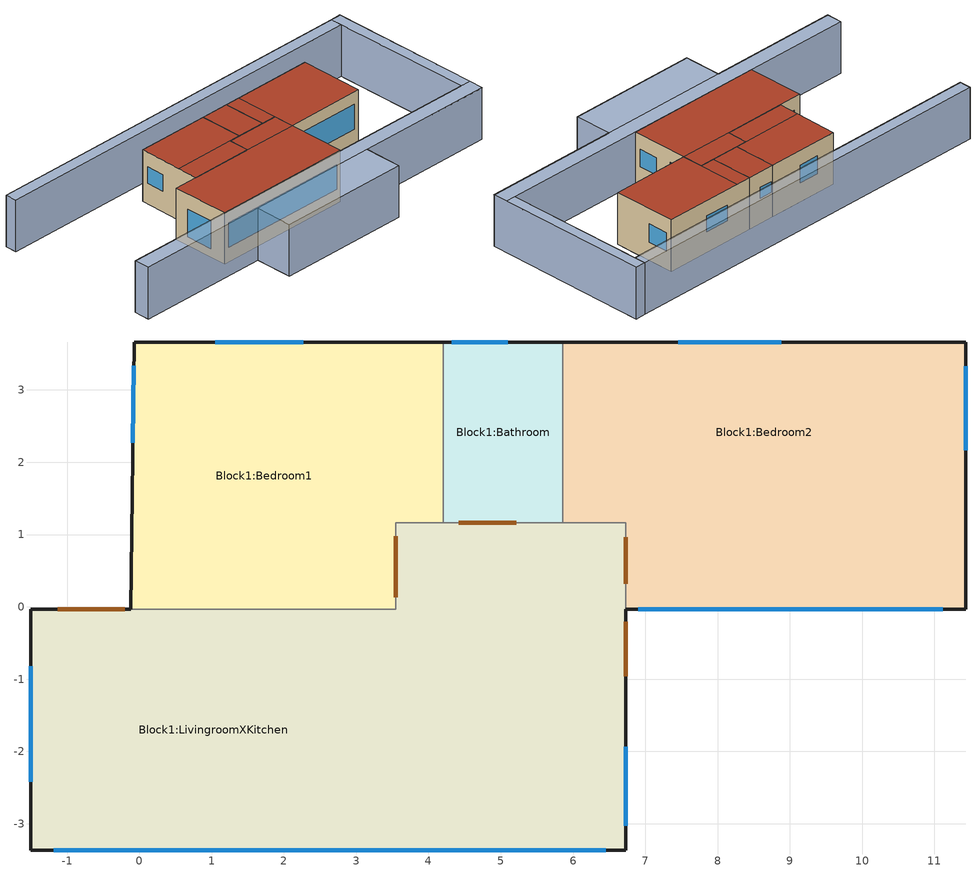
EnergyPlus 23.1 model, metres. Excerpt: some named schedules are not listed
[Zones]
Block1:Bedroom1
 floor ground (Suelo sobre terreno del proyecto): 4.21,1.16 3.55,1.16 3.55,3.66 4.21,3.66 z0; 3.55,-0.04 -0.12,-0.04 -0.07,3.66 3.55,3.66 z0
 wall outside (Muro del proyecto): 4.21,3.66 -0.07,3.66 -0.12,-0.04 z0:3
 wall to Block1:Bathroom (Muro semi-expuesto del proyecto): 4.21,1.16 4.21,3.66 z0:3
 wall to Block1:LivingroomXKitchen (Particion del proyecto): -0.12,-0.04 3.55,-0.04 3.55,1.16 4.21,1.16 z0:3
 window (Acristalamiento exterior del proyecto - 1001): 2.27,3.66 1.05,3.66 z1.11:2.14; -0.07,3.34 -0.09,2.27 z1.19:2.15
 door inside (IRTSurface): 3.55,0.13 3.55,0.98 z0:2.38
 roof outside (Cubierta plana del proyecto): -0.12,-0.04 3.55,-0.04 3.55,1.16 -0.1,1.16 z3; -0.1,1.16 4.21,1.16 4.21,3.66 -0.07,3.66 z3
Block1:Bathroom
 floor ground (Suelo sobre terreno del proyecto): 5.86,1.16 4.21,1.16 4.21,3.66 5.86,3.66 z0
 wall outside (Muro del proyecto): 5.86,3.66 4.21,3.66 z0:3
 wall to Block1:Bedroom2 (Muro semi-expuesto del proyecto_Rev): 5.86,1.16 5.86,3.66 z0:3
 wall to Block1:LivingroomXKitchen (Muro semi-expuesto del proyecto_Rev): 4.21,1.16 5.86,1.16 z0:3
 window (Acristalamiento exterior del proyecto - 1001): 5.1,3.66 4.32,3.66 z1.46:2.09
 door inside (Puerta interior del proyecto): 4.42,1.16 5.21,1.16 z0:2.13
 roof outside (Cubierta plana del proyecto): 4.21,1.16 5.86,1.16 5.86,3.66 4.21,3.66 z3
Block1:LivingroomXKitchen
 floor ground (Suelo sobre terreno del proyecto): 3.55,-3.36 -1.5,-3.36 -1.5,-0.04 3.55,-0.04 z0; 6.73,-3.36 3.55,-3.36 3.55,1.16 6.73,1.16 z0
 wall outside (Muro del proyecto): -0.12,-0.04 -1.5,-0.04 -1.5,-3.36 6.73,-3.36 6.73,-0.04 z0:3
 wall to Block1:Bedroom2 (Particion del proyecto_Rev): 6.73,-0.04 6.73,1.16 5.86,1.16 z0:3
 window (Acristalamiento exterior del proyecto - 1001): -1.5,-0.82 -1.5,-2.42 z0.5:2.12; -1.19,-3.36 6.45,-3.36 z0.84:2.28; 6.73,-3.03 6.73,-1.93 z1.13:2.14
 door inside (IRTSurface): 6.73,0.32 6.73,0.97 z0:2.23
 door (Puerta exterior del proyecto): -0.2,-0.04 -1.13,-0.04 z0:2.24; 6.73,-0.96 6.73,-0.21 z0:2.28
 roof outside (Cubierta plana del proyecto): 3.55,-0.04 6.73,-0.04 6.73,1.16 3.55,1.16 z3; -1.5,-3.36 6.73,-3.36 6.73,-0.04 -1.5,-0.04 z3
Block1:Bedroom2
 floor ground (Suelo sobre terreno del proyecto): 11.43,-0.04 6.73,-0.04 6.73,1.16 11.43,1.16 z0; 11.43,1.16 5.86,1.16 5.86,3.66 11.43,3.66 z0
 wall outside (Muro del proyecto): 6.73,-0.04 11.43,-0.04 11.43,3.66 5.86,3.66 z0:3
 window (Acristalamiento exterior del proyecto - 1001): 11.43,2.17 11.43,3.33 z1.07:2.13; 8.88,3.66 7.46,3.66 z1.19:2.11; 6.9,-0.04 11.12,-0.04 z0.84:2.3
 roof outside (Cubierta plana del proyecto): 5.86,1.16 6.73,1.16 6.73,3.66 5.86,3.66 z3; 6.73,-0.04 11.43,-0.04 11.43,3.66 6.73,3.66 z3
shading: 15.24,5.55 15.24,-3.41 / 15.24,-3.41 -7.84,-3.36 / -7.84,-3.36 -7.84,-4.27 / -7.84,-4.27 -0.07,-4.27 / -0.07,-4.27 -0.07,-6.45 / -0.07,-6.45 7.7,-6.45 / 7.7,-6.45 7.7,-4.27 / 7.7,-4.27 15.85,-4.27 / 15.85,-4.27 15.85,5.55 / 15.85,5.55 15.24,5.55 / -7.86,4.87 15.24,4.87 / 15.24,4.87 15.24,5.55 / 15.24,5.55 -7.86,5.55 / -7.86,5.55 -7.86,4.87 z0:3; 7.7,-6.45 -0.07,-6.45 -0.07,-4.27 7.7,-4.27 z0; 15.24,-4.27 -7.84,-4.27 -7.84,-3.36 15.24,-3.41 z0; 15.85,-4.27 15.24,-4.27 15.24,5.55 15.85,5.55 z0; -0.07,-6.45 7.7,-6.45 7.7,-4.27 -0.07,-4.27 z3; 15.24,-3.41 15.85,-3.42 15.85,5.55 15.24,5.55 z3; -7.84,-4.27 15.85,-4.27 15.85,-3.42 -7.84,-3.36 z3; 15.24,4.87 -7.86,4.87 -7.86,5.55 15.24,5.55 z0; -7.86,4.87 15.24,4.87 15.24,5.55 -7.86,5.55 z3
[Site:Location]
Site (01-06:01-10)  (01-06:01-10): Latitude {deg}=20.97; Longitude {deg}=-89.62; Time Zone {hr}=-6; Elevation {m}=100
[Site:GroundTemperature:BuildingSurface]
18, 18, 18, 18, 18, 18, 18, 18, 18, 18, 18, 18
[Site:GroundTemperature:Deep]
14, 14, 14, 14, 14, 14, 14, 14, 14, 14, 14, 14
[Site:GroundTemperature:Shallow]
14, 14, 14, 14, 14, 14, 14, 14, 14, 14, 14, 14
[Site:GroundTemperature:FCfactorMethod]
25.8, 25.3, 25.1, 25.3, 25.8, 26.4, 27, 27.5, 27.7, 27.5, 27, 26.4
[Site:GroundReflectance]
0.2, 0.2, 0.2, 0.2, 0.2, 0.2, 0.2, 0.2, 0.2, 0.2, 0.2, 0.2
[Site:GroundReflectance:SnowModifier]
2, 2
[SizingPeriod:DesignDay] Day of Month=15; Humidity Condition Type=WetBulb; Barometric Pressure {Pa}=100129.4; Wind Direction {deg}=0; Rain Indicator=No; Snow Indicator=No
Name | Month | Day Type | Maximum Dry-Bulb Temperature {C} | Daily Dry-Bulb Temperature Range {deltaC} | Wetbulb or DewPoint at Maximum Dry-Bulb {C} | Wind Speed {m/s} | Daylight Saving Time Indicator | Solar Model Indicator | Sky Clearness
Summer Design Day in Site (01-06:01-10) Jun | 6 | SummerDesignDay | 32.2 | 11.8 | 19.7 | 0 | Yes | ASHRAEClearSky | 0.98
Summer Design Day in Site (01-06:01-10) Jul | 7 | SummerDesignDay | 33.2 | 11.5 | 20.5 | 0 | Yes | ASHRAEClearSky | 0.98
Summer Design Day in Site (01-06:01-10) Aug | 8 | SummerDesignDay | 33 | 11.6 | 20.4 | 0 | Yes | ASHRAEClearSky | 0.98
Summer Design Day in Site (01-06:01-10) Sep | 9 | SummerDesignDay | 27.1 | 11.4 | 17.5 | 0 | Yes | ASHRAEClearSky | 0.98
Winter Design Day in Site (01-06:01-10) | 1 | WinterDesignDay | -5 | 0 | -5 | 3 | No |  | 0
[Building]
Building: North Axis {deg}=0; Terrain=Suburbs; Loads Convergence Tolerance Value {W}=.04; Temperature Convergence Tolerance Value {deltaC}=.4; Solar Distribution=FullExterior; Maximum Number of Warmup Days=25; Minimum Number of Warmup Days=6
[Material:NoMass] Roughness=Rough; Thermal Resistance {m2-K/W}=.15; Thermal Absorptance=0.9; Solar Absorptance=0.7; Visible Absorptance=0.7
9_RVAL_2; 10_RVAL_2
[Construction]
IRTSurface: IRTMaterial
Suelo sobre terreno del proyecto: Urea Formaldehyde Foam_.1327, Cast Concrete_.1, Floor/Roof Screed_.07, Timber Flooring_.03
Cubierta plana del proyecto: Pintura blanca_.01, Hormigon colado_.12, Concrete Block (Medium)_.18, Enlucido_.02
Muro semi-expuesto del proyecto: Brickwork Outer_.1, XPS Extruded Polystyrene  - CO2 Blowing_.0795, Concrete Block (Medium)_.1, Gypsum Plastering_.013
Muro semi-expuesto del proyecto_Rev: Gypsum Plastering_.013, Concrete Block (Medium)_.1, XPS Extruded Polystyrene  - CO2 Blowing_.0795, Brickwork Outer_.1
Muro del proyecto: Pintura blanca_.01, Acabado_.015, Bloque concreto CTE_.18, Acabado_.013
Particion del proyecto: Gypsum Plasterboard_.025, 9_RVAL_2, Gypsum Plasterboard_.025
Particion del proyecto_Rev: Gypsum Plasterboard_.025, 10_RVAL_2, Gypsum Plasterboard_.025
Puerta interior del proyecto; Puerta exterior del proyecto: Painted Oak_.035
Acristalamiento exterior del proyecto - 1001: 38
[Material:InfraredTransparent]
IRTMaterial
[WindowMaterial:Glazing]
38: Optical Data Type=SpectralAverage; Thickness {m}=.003; Solar Transmittance at Normal Incidence=.74; Front Side Solar Reflectance at Normal Incidence=.09; Back Side Solar Reflectance at Normal Incidence=.1; Visible Transmittance at Normal Incidence=.82; Front Side Visible Reflectance at Normal Incidence=.11; Back Side Visible Reflectance at Normal Incidence=.12; Infrared Transmittance at Normal Incidence=0; Front Side Infrared Hemispherical Emissivity=.84; Back Side Infrared Hemispherical Emissivity=.2; Conductivity {W/m-K}=.9; Dirt Correction Factor for Solar and Visible Transmittance=1
[Material] Roughness=Rough
Name | Thickness {m} | Conductivity {W/m-K} | Density {kg/m3} | Specific Heat {J/kg-K} | Thermal Absorptance | Solar Absorptance | Visible Absorptance
Urea Formaldehyde Foam_.1327 | .1327 | 0.04 | 10 | 1400 | 0.9 | 0.6 | 0.6
Cast Concrete_.1 | .1 | 1.13 | 2000 | 1000 | 0.9 | 0.6 | 0.6
Floor/Roof Screed_.07 | .07 | 0.41 | 1200 | 840 | 0.9 | 0.73 | 0.73
Timber Flooring_.03 | .03 | 0.14 | 650 | 1200 | 0.9 | 0.78 | 0.78
Pintura blanca_.01 | .01 | .4 | 1860 | 780 | .9 | .7 | .7
Hormigon colado_.12 | .12 | .9 | 2100 | 900 | .9 | .6 | .6
Concrete Block (Medium)_.18 | .18 | 0.51 | 1400 | 1000 | 0.9 | 0.6 | 0.6
Enlucido_.02 | .02 | .57 | 1300 | 1000 | .9 | .5 | .5
Brickwork Outer_.1 | .1 | 0.84 | 1700 | 800 | 0.9 | 0.7 | 0.7
XPS Extruded Polystyrene  - CO2 Blowing_.0795 | .0795 | 0.034 | 35 | 1400 | 0.9 | 0.6 | 0.6
Concrete Block (Medium)_.1 | .1 | 0.51 | 1400 | 1000 | 0.9 | 0.6 | 0.6
Gypsum Plastering_.013 | .013 | 0.4 | 1000 | 1000 | 0.9 | 0.5 | 0.5
Acabado_.015 | .015 | .9 | 1860 | 980 | .9 | .6 | .6
Bloque concreto CTE_.18 | .18 | .8 | 700 | 1000 | .9 | .6 | .6
Acabado_.013 | .013 | .9 | 1860 | 980 | .9 | .6 | .6
Gypsum Plasterboard_.025 | .025 | 0.25 | 900 | 1000 | 0.9 | 0.5 | 0.5
Painted Oak_.035 | .035 | 0.19 | 700 | 2390 | 0.9 | 0.5 | 0.5
[WindowProperty:FrameAndDivider]
1: Frame Width {m}=0.04; Frame Outside Projection {m}=0; Frame Inside Projection {m}=0; Frame Conductance {W/m2-K}=33.98556; Ratio of Frame-Edge Glass Conductance to Center-Of-Glass Conductance=1; Frame Solar Absorptance=0.3; Frame Visible Absorptance=0.3; Frame Thermal Hemispherical Emissivity=0.3; Divider Type=DividedLite; Divider Width {m}=0.02; Number of Horizontal Dividers=1; Number of Vertical Dividers=1; Divider Outside Projection {m}=0; Divider Inside Projection {m}=0; Divider Conductance {W/m2-K}=33.98556; Ratio of Divider-Edge Glass Conductance to Center-Of-Glass Conductance=1; Divider Solar Absorptance=0.3; Divider Visible Absorptance=0.3; Divider Thermal Hemispherical Emissivity=0.3; Outside Reveal Solar Absorptance=0.3; Inside Sill Depth {m}=0; Inside Sill Solar Absorptance=0.3; Inside Reveal Depth {m}=0; Inside Reveal Solar Absorptance=0.3; NFRC Product Type for Assembly Calculations=CurtainWall
[Zone] Type=1; Multiplier=1; Zone Inside Convection Algorithm=TARP
Name | Volume {m3} | Floor Area {m2} | Part of Total Floor Area
Block1:Bedroom1 | 38.6018 | 12.8673 | Yes
Block1:Bathroom | 9.9411 | 3.3137 | No
Block1:Bedroom2 | 48.9481 | 16.316 | Yes
Block1:LivingroomXKitchen | 81.2406 | 27.0802 | Yes
[PEOPLE] Number of People Schedule=Ocupacion residencial; Number of People Calculation Method=People/Area; People per Floor Area {person/m2}=.03; Fraction Radiant=.3; Sensible Heat Fraction=AutoCalculate; Carbon Dioxide Generation Rate {m3/s-W}=3.82e-08; Enable ASHRAE 55 Comfort Warnings=No; Mean Radiant Temperature Calculation Type=ZoneAveraged; Work Efficiency Schedule=Work efficiency; Clothing Insulation Calculation Method=ClothingInsulationSchedule; Air Velocity Schedule=Default Air Velocity for Comfort Calculations
Name | Zone or ZoneList or Space or SpaceList | Activity Level Schedule | Clothing Insulation Schedule
People Block1:Bedroom1 | Block1:Bedroom1 | Activity Schedule 96 | Clothing Schedule 96
People Block1:Bedroom2 | Block1:Bedroom2 | Activity Schedule 112 | Clothing Schedule 112
People Block1:LivingroomXKitchen | Block1:LivingroomXKitchen | Activity Schedule 121 | Clothing Schedule 121
[Lights] Design Level Calculation Method=Watts/Area; Return Air Fraction=0; Fraction Radiant=.42; Fraction Visible=.18; Fraction Replaceable=1
Name | Zone or ZoneList or Space or SpaceList | Schedule | Watts per Zone Floor Area {W/m2}
Block1:Bedroom1 General lighting | Block1:Bedroom1 | Equipos e iluminacion | 17.6
Block1:Bathroom General lighting | Block1:Bathroom | 8:00 - 18:00 Mon - Sat | 7.5
Block1:Bedroom2 General lighting | Block1:Bedroom2 | Equipos e iluminacion | 17.6
Block1:LivingroomXKitchen General lighting | Block1:LivingroomXKitchen | Equipos e iluminacion | 17.6
[OtherEquipment] Fuel Type=Electricity; Schedule=Equipos e iluminacion; Design Level Calculation Method=Watts/Area; Power per Zone Floor Area {W/m2}=4.4; Fraction Latent=.1; Fraction Radiant=.2; Fraction Lost=0; Carbon Dioxide Generation Rate {m3/s-W}=0
Name | Zone or ZoneList or Space or SpaceList
Block1:Bedroom1 Miscellaneous gain | Block1:Bedroom1
Block1:Bedroom2 Miscellaneous gain | Block1:Bedroom2
Block1:LivingroomXKitchen Miscellaneous gain | Block1:LivingroomXKitchen
[Sizing:Zone] Zone Cooling Design Supply Air Temperature Input Method=SupplyAirTemperature; Zone Cooling Design Supply Air Temperature {C}=14; Zone Cooling Design Supply Air Temperature Difference {deltaC}=0; Zone Heating Design Supply Air Temperature Input Method=SupplyAirTemperature; Zone Heating Design Supply Air Temperature {C}=35; Zone Heating Design Supply Air Temperature Difference {deltaC}=0; Zone Cooling Design Supply Air Humidity Ratio {kgWater/kgDryAir}=.009; Zone Heating Design Supply Air Humidity Ratio {kgWater/kgDryAir}=.009; Zone Heating Sizing Factor=1.25; Zone Cooling Sizing Factor=1.15; Cooling Design Air Flow Method=DesignDay; Cooling Minimum Air Flow Fraction=0; Heating Design Air Flow Method=DesignDay; Zone Load Sizing Method=Sensible Load Only No Latent Load; Zone Latent Cooling Design Supply Air Humidity Ratio Input Method=HumidityRatioDifference; Zone Cooling Design Supply Air Humidity Ratio Difference {kgWater/kgDryAir}=0.005; Zone Latent Heating Design Supply Air Humidity Ratio Input Method=HumidityRatioDifference; Zone Humidification Design Supply Air Humidity Ratio Difference {kgWater/kgDryAir}=0.005
Name | Design Specification Outdoor Air Object | Design Specification Zone Air Distribution Object
Block1:Bedroom1 | Block1:Bedroom1 | Block1:Bedroom1
Block1:Bedroom2 | Block1:Bedroom2 | Block1:Bedroom2
Block1:LivingroomXKitchen | Block1:LivingroomXKitchen | Block1:LivingroomXKitchen
[DesignSpecification:ZoneAirDistribution] Zone Air Distribution Effectiveness in Cooling Mode=1; Zone Air Distribution Effectiveness in Heating Mode=1
Block1:Bedroom1; Block1:Bedroom2; Block1:LivingroomXKitchen
[DesignSpecification:OutdoorAir] Outdoor Air Method=Sum; Outdoor Air Flow per Person {m3/s-person}=.01; Outdoor Air Flow per Zone Floor Area {m3/s-m2}=0; Outdoor Air Flow per Zone {m3/s}=0; Outdoor Air Flow Air Changes per Hour {1/hr}=0; Outdoor Air Schedule=Ventilacion mecanica
Block1:Bedroom1; Block1:Bedroom2; Block1:LivingroomXKitchen
[ZoneControl:Thermostat] Control Type Schedule=Zone Control Type Sched
Name | Zone or ZoneList | Control 1
Block1:Bedroom1 Thermostat | Block1:Bedroom1 | Dual Setpoint - Zone Block1:Bedroom1
Block1:Bedroom2 Thermostat | Block1:Bedroom2 | Dual Setpoint - Zone Block1:Bedroom2
Block1:LivingroomXKitchen Thermostat | Block1:LivingroomXKitchen | Dual Setpoint - Zone Block1:LivingroomXKitchen
[ZoneControl:Thermostat:OperativeTemperature] Radiative Fraction Input Mode=Scheduled; Radiative Fraction Schedule=TypOperativeTempControlSch
Name | Thermostat
 | Block1:Bedroom1 Thermostat
 | Block1:Bedroom2 Thermostat
 | Block1:LivingroomXKitchen Thermostat
[ThermostatSetpoint:DualSetpoint]
Name | Heating Setpoint Temperature Schedule | Cooling Setpoint Temperature Schedule
Dual Setpoint - Zone Block1:Bedroom1 | Block1:Bedroom1 Heating Setpoint Schedule | Block1:Bedroom1 Cooling SP Sch
Dual Setpoint - Zone Block1:Bedroom2 | Block1:Bedroom2 Heating Setpoint Schedule | Block1:Bedroom2 Cooling SP Sch
Dual Setpoint - Zone Block1:LivingroomXKitchen | Block1:LivingroomXKitchen Heating Setpoint Schedule | Block1:LivingroomXKitchen Cooling SP Sch
[Zone equipment]
Block1:Bedroom1: Block1:Bedroom1 Ideal Loads Air
Block1:Bedroom2: Block1:Bedroom2 Ideal Loads Air
Block1:LivingroomXKitchen: Block1:LivingroomXKitchen Ideal Loads Air
[ZoneHVAC:IdealLoadsAirSystem] Maximum Heating Supply Air Temperature {C}=35; Minimum Cooling Supply Air Temperature {C}=14; Maximum Heating Supply Air Humidity Ratio {kgWater/kgDryAir}=.009; Minimum Cooling Supply Air Humidity Ratio {kgWater/kgDryAir}=.009; Maximum Heating Air Flow Rate {m3/s}=0; Maximum Cooling Air Flow Rate {m3/s}=0; Dehumidification Control Type=None; Humidification Control Type=None; Outdoor Air Economizer Type=NoEconomizer; Heat Recovery Type=None
Name | Heating Availability Schedule | Cooling Availability Schedule | Design Specification Outdoor Air Object
Block1:Bedroom1 Ideal Loads Air | Block1:Bedroom1 Heating Availability Sch | Block1:Bedroom1 Cooling Availability Sch | Block1:Bedroom1
Block1:Bedroom2 Ideal Loads Air | Block1:Bedroom2 Heating Availability Sch | Block1:Bedroom2 Cooling Availability Sch | Block1:Bedroom2
Block1:LivingroomXKitchen Ideal Loads Air | Block1:LivingroomXKitchen Heating Availability Sch | Block1:LivingroomXKitchen Cooling Availability Sch | Block1:LivingroomXKitchen
[Schedule:Compact]
Work efficiency; Block1:Bedroom1 Heating Availability Sch; Block1:Bedroom1 Cooling Availability Sch; Block1:Bedroom2 Heating Availability Sch; Block1:Bedroom2 Cooling Availability Sch; Block1:LivingroomXKitchen Heating Availability Sch; Block1:LivingroomXKitchen Cooling Availability Sch: Through: 12/31, For: AllDays, Until: 24:00, 0
TypOperativeTempControlSch: Through: 31 Dec, For: SummerDesignDay WinterDesignDay, Until: 24:00, 0, For: AllOtherDays, Until: 24:00, 0.5
Default Air Velocity for Comfort Calculations: Through: 12/31, For: AllDays, Until: 24:00, 0.137
Activity Schedule 96; Activity Schedule 112; Activity Schedule 121: Through: 12/31, For: AllDays, Until: 24:00, 105.3
Clothing Schedule 96; Clothing Schedule 112; Clothing Schedule 121: Through: 4/1, For: AllDays, Until: 24:00, 1, Through: 9/30, For: AllDays, Until: 24:00, .5, Through: 12/31, For: AllDays, Until: 24:00, 1
Block1:Bedroom1 Heating Setpoint Schedule; Block1:Bedroom2 Heating Setpoint Schedule; Block1:LivingroomXKitchen Heating Setpoint Schedule: Through: 12/31, For: AllDays, Until: 24:00, -50
Block1:Bedroom1 Cooling SP Sch; Block1:Bedroom2 Cooling SP Sch; Block1:LivingroomXKitchen Cooling SP Sch: Through: 12/31, For: AllDays, Until: 24:00, 100
[Schedule:Day:Hourly]
Summer Control Type Day Sch; Winter Control Type Day Sch: 4, 4, 4, 4, 4, 4, 4, 4, 4, 4, 4, 4, 4, 4, 4, 4, 4, 4, 4, 4, 4, 4, 4, 4
[Schedule:Week:Daily]
Summer Control Type Week Sch: Summer Control Type Day Sch, Summer Control Type Day Sch, Summer Control Type Day Sch, Summer Control Type Day Sch, Summer Control Type Day Sch, Summer Control Type Day Sch, Summer Control Type Day Sch, Summer Control Type Day Sch, Summer Control Type Day Sch, Summer Control Type Day Sch, Summer Control Type Day Sch, Summer Control Type Day Sch
Winter Control Type Week Sch: Winter Control Type Day Sch, Winter Control Type Day Sch, Winter Control Type Day Sch, Winter Control Type Day Sch, Winter Control Type Day Sch, Winter Control Type Day Sch, Winter Control Type Day Sch, Winter Control Type Day Sch, Winter Control Type Day Sch, Winter Control Type Day Sch, Winter Control Type Day Sch, Winter Control Type Day Sch
8:00 - 18:00 Mon - Sat_Jan; 8:00 - 18:00 Mon - Sat_Feb; 8:00 - 18:00 Mon - Sat_Mar; 8:00 - 18:00 Mon - Sat_Apr; 8:00 - 18:00 Mon - Sat_May; 8:00 - 18:00 Mon - Sat_Jun; 8:00 - 18:00 Mon - Sat_Jul; 8:00 - 18:00 Mon - Sat_Aug; 8:00 - 18:00 Mon - Sat_Sep; 8:00 - 18:00 Mon - Sat_Oct; 8:00 - 18:00 Mon - Sat_Nov; 8:00 - 18:00 Mon - Sat_Dec: 11, 1, 1, 1, 1, 1, 1, 11, 1, 11, 1, 1
Ocupacion residencial_Jan; Ocupacion residencial_Feb; Ocupacion residencial_Mar; Ocupacion residencial_Apr; Ocupacion residencial_May; Ocupacion residencial_Jun; Ocupacion residencial_Jul; Ocupacion residencial_Aug; Ocupacion residencial_Sep; Ocupacion residencial_Oct; Ocupacion residencial_Nov; Ocupacion residencial_Dec: 12, 10000, 10000, 10000, 10000, 10000, 12, 12, 10000, 11, 10000, 10000
Equipos e iluminacion_Jan; Equipos e iluminacion_Feb; Equipos e iluminacion_Mar; Equipos e iluminacion_Apr; Equipos e iluminacion_May; Equipos e iluminacion_Jun; Equipos e iluminacion_Jul; Equipos e iluminacion_Aug; Equipos e iluminacion_Sep; Equipos e iluminacion_Oct; Equipos e iluminacion_Nov; Equipos e iluminacion_Dec: 10002, 10001, 10001, 10001, 10001, 10001, 10002, 10002, 10001, 11, 10001, 10001
Ventilacion mecanica_Jan; Ventilacion mecanica_Feb; Ventilacion mecanica_Mar; Ventilacion mecanica_Oct; Ventilacion mecanica_Nov; Ventilacion mecanica_Dec: 10008, 10008, 10008, 10008, 10008, 10008, 10008, 10008, 10008, 11, 10008, 10008
Ventilacion mecanica_Apr; Ventilacion mecanica_May; Ventilacion mecanica_Jun; Ventilacion mecanica_Jul; Ventilacion mecanica_Aug; Ventilacion mecanica_Sep: 10007, 10007, 10007, 10007, 10007, 10007, 10007, 10007, 10007, 11, 10007, 10007
[Schedule:Day:Interval]
11: No, 24:00, 0
12: No, 24:00, 1
[Schedule:Day:List]
1: No, 60, 0, 0, 0, 0, 0, 0, 0, 0, 1, 1, 1, 1, 1, 1, 1, 1, 1, 1, 0, 0, 0, 0, 0, 0
10000: No, 60, 1, 1, 1, 1, 1, 1, .5, .25, .25, .25, .25, .25, .25, .25, .25, .5, .5, .5, .5, .5, .5, .6, 1, 1
10001: No, 60, .15, .15, .15, .15, .15, .15, .15, .3, .3, .3, .3, .3, .3, .3, .3, .3, .55, .55, .7, 1, 1, 1, 1, .7
10002: No, 60, .15, .15, .15, .15, .15, .15, .15, .3, .3, .3, .3, .3, .3, .3, .3, .4, .55, .7, 1, 1, 1, 1, 1, 1
10007: No, 60, 1, 1, 1, 1, 1, 1, 1, 1, 0, 0, 0, 0, 0, 0, .5, .5, .5, 1, 1, 1, 1, 1, 1, 1
10008: No, 60, .4, .4, .4, .4, .4, .4, .4, .3, .1, .05, .05, 0, 0, 0, 0, 0, 0, .4, .4, .4, .4, .4, .4, .4
[Schedule:Year]
8:00 - 18:00 Mon - Sat: 8:00 - 18:00 Mon - Sat_Jan, 1, 1, 1, 31, 8:00 - 18:00 Mon - Sat_Feb, 2, 1, 2, 28, 8:00 - 18:00 Mon - Sat_Mar, 3, 1, 3, 31, 8:00 - 18:00 Mon - Sat_Apr, 4, 1, 4, 30, 8:00 - 18:00 Mon - Sat_May, 5, 1, 5, 31, 8:00 - 18:00 Mon - Sat_Jun, 6, 1, 6, 30, 8:00 - 18:00 Mon - Sat_Jul, 7, 1, 7, 31, 8:00 - 18:00 Mon - Sat_Aug, 8, 1, 8, 31, 8:00 - 18:00 Mon - Sat_Sep, 9, 1, 9, 30, 8:00 - 18:00 Mon - Sat_Oct, 10, 1, 10, 31, 8:00 - 18:00 Mon - Sat_Nov, 11, 1, 11, 30, 8:00 - 18:00 Mon - Sat_Dec, 12, 1, 12, 31
Ocupacion residencial: Ocupacion residencial_Jan, 1, 1, 1, 31, Ocupacion residencial_Feb, 2, 1, 2, 28, Ocupacion residencial_Mar, 3, 1, 3, 31, Ocupacion residencial_Apr, 4, 1, 4, 30, Ocupacion residencial_May, 5, 1, 5, 31, Ocupacion residencial_Jun, 6, 1, 6, 30, Ocupacion residencial_Jul, 7, 1, 7, 31, Ocupacion residencial_Aug, 8, 1, 8, 31, Ocupacion residencial_Sep, 9, 1, 9, 30, Ocupacion residencial_Oct, 10, 1, 10, 31, Ocupacion residencial_Nov, 11, 1, 11, 30, Ocupacion residencial_Dec, 12, 1, 12, 31
Equipos e iluminacion: Equipos e iluminacion_Jan, 1, 1, 1, 31, Equipos e iluminacion_Feb, 2, 1, 2, 28, Equipos e iluminacion_Mar, 3, 1, 3, 31, Equipos e iluminacion_Apr, 4, 1, 4, 30, Equipos e iluminacion_May, 5, 1, 5, 31, Equipos e iluminacion_Jun, 6, 1, 6, 30, Equipos e iluminacion_Jul, 7, 1, 7, 31, Equipos e iluminacion_Aug, 8, 1, 8, 31, Equipos e iluminacion_Sep, 9, 1, 9, 30, Equipos e iluminacion_Oct, 10, 1, 10, 31, Equipos e iluminacion_Nov, 11, 1, 11, 30, Equipos e iluminacion_Dec, 12, 1, 12, 31
Ventilacion mecanica: Ventilacion mecanica_Jan, 1, 1, 1, 31, Ventilacion mecanica_Feb, 2, 1, 2, 28, Ventilacion mecanica_Mar, 3, 1, 3, 31, Ventilacion mecanica_Apr, 4, 1, 4, 30, Ventilacion mecanica_May, 5, 1, 5, 31, Ventilacion mecanica_Jun, 6, 1, 6, 30, Ventilacion mecanica_Jul, 7, 1, 7, 31, Ventilacion mecanica_Aug, 8, 1, 8, 31, Ventilacion mecanica_Sep, 9, 1, 9, 30, Ventilacion mecanica_Oct, 10, 1, 10, 31, Ventilacion mecanica_Nov, 11, 1, 11, 30, Ventilacion mecanica_Dec, 12, 1, 12, 31
Zone Control Type Sched: Winter Control Type Week Sch, 1, 1, 3, 31, Summer Control Type Week Sch, 4, 1, 9, 30, Winter Control Type Week Sch, 10, 1, 12, 31
[AirflowNetwork:MultiZone:Surface:Crack] Reference Crack Conditions=Reference Crack Conditions
Name | Air Mass Flow Coefficient at Reference Conditions {kg/s} | Air Mass Flow Exponent
DefaultCrack | 1e-11 | 0.66
Block1:Bedroom1_Roof_1_0_0 | .0004383 | .7
Block1:Bedroom1_Roof_1_0_1 | .0010739 | .7
Block1:Bedroom1_Partition_2_0_0; Block1:Bathroom_Partition_2_0_0 | .0225192 | .75
Block1:Bedroom1_Wall_3_0_0 | .0011575 | .7
Block1:Bedroom1_Wall_4_0_0 | .0010078 | .7
Block1:Bedroom1_Partition_5_0_0 | .0330006 | .75
Block1:Bedroom1_Partition_6_0_0 | .0047611 | .75
Block1:Bedroom1_Partition_7_0_0 | .0059191 | .75
Block1:Bathroom_Roof_1_0_0 | .0004129 | .7
Block1:Bathroom_Wall_3_0_0 | .0004456 | .7
Block1:Bathroom_Partition_5_0_0 | .009791 | .75
Block1:Bedroom2_Roof_1_0_0 | .0002188 | .7
Block1:Bedroom2_Roof_1_0_1 | .001739 | .7
Block1:Bedroom2_Wall_2_0_0 | .0009869 | .7
Block1:Bedroom2_Wall_3_0_0 | .001541 | .7
Block1:Bedroom2_Partition_5_0_0 | .0078693 | .75
Block1:Bedroom2_Partition_6_0_0 | .0064407 | .75
Block1:Bedroom2_Wall_7_0_0 | .000795 | .7
Block1:LivingroomXKitchen_Roof_1_0_0 | .0003812 | .7
Block1:LivingroomXKitchen_Roof_1_0_1 | .0027385 | .7
Block1:LivingroomXKitchen_Wall_8_0_0 | .0002067 | .7
Block1:LivingroomXKitchen_Wall_9_0_0 | .0007398 | .7
Block1:LivingroomXKitchen_Wall_10_0_0 | .0013673 | .7
Block1:LivingroomXKitchen_Wall_11_0_0 | .0007161 | .7
[AirflowNetwork:SimulationControl]
VENT: AirflowNetwork Control=MultizoneWithoutDistribution; Wind Pressure Coefficient Type=Input; Height Selection for Local Wind Pressure Calculation=OpeningHeight; Building Type=LowRise; Maximum Number of Iterations=1000; Initialization Type=ZeroNodePressures; Relative Airflow Convergence Tolerance=.0001; Absolute Airflow Convergence Tolerance {kg/s}=.000001; Convergence Acceleration Limit=-0.5; Azimuth Angle of Long Axis of Building {deg}=0; Ratio of Building Width Along Short Axis to Width Along Long Axis=1; Height Dependence of External Node Temperature=No; Solver=SkylineLU; Allow Unsupported Zone Equipment=No; Do Distribution Duct Sizing Calculation=No
[AirflowNetwork:MultiZone:Zone] Ventilation Control Mode=Temperature; Ventilation Control Zone Temperature Setpoint Schedule=20001
Name | Venting Availability Schedule
Block1:Bedroom1; Block1:Bedroom2; Block1:LivingroomXKitchen | Residential Occ
Block1:Bathroom | 20002
[AirflowNetwork:MultiZone:Surface] Window/Door Opening Factor, or Crack Factor=1
Name | Leakage Component | Ventilation Control Mode | Ventilation Control Zone Temperature Setpoint Schedule | Venting Availability Schedule
Block1:Bedroom1_Roof_1_0_0 | Block1:Bedroom1_Roof_1_0_0
Block1:Bedroom1_Roof_1_0_1 | Block1:Bedroom1_Roof_1_0_1
Block1:Bedroom1_Partition_2_0_0 | Block1:Bedroom1_Partition_2_0_0
Block1:Bedroom1_Wall_3_0_0 | Block1:Bedroom1_Wall_3_0_0
Block1:Bedroom1_Wall_3_0_0_0_0_0_Win | Block1:Bedroom1_Wall_3_0_0_0_0_0_Win | Temperature | 20001 | Residential Occ
Block1:Bedroom1_Wall_4_0_0 | Block1:Bedroom1_Wall_4_0_0
Block1:Bedroom1_Wall_4_0_0_0_0_0_Win | Block1:Bedroom1_Wall_4_0_0_0_0_0_Win | Temperature | 20001 | Residential Occ
Block1:Bedroom1_Partition_5_0_0 | Block1:Bedroom1_Partition_5_0_0
Block1:Bedroom1_Partition_6_0_0 | Block1:Bedroom1_Partition_6_0_0
Block1:LivingroomXKitchen_Partition_6_0_0_0_0_0_Hole_10004 | Block1:Bedroom1_Partition_6_0_0_0_0_0_Hole | Constant
Block1:Bedroom1_Partition_7_0_0 | Block1:Bedroom1_Partition_7_0_0
Block1:Bathroom_Roof_1_0_0 | Block1:Bathroom_Roof_1_0_0
Block1:Bathroom_Partition_2_0_0 | Block1:Bathroom_Partition_2_0_0
Block1:Bathroom_Wall_3_0_0 | Block1:Bathroom_Wall_3_0_0
Block1:Bathroom_Wall_3_0_0_0_0_0_Win | Block1:Bathroom_Wall_3_0_0_0_0_0_Win | NoVent
Block1:Bathroom_Partition_5_0_0 | Block1:Bathroom_Partition_5_0_0
Block1:LivingroomXKitchen_Partition_4_0_0_0_0_0_Door_10008 | Block1:Bathroom_Partition_5_0_0_0_0_0_Door | Constant |  | Off 24/7
Block1:Bedroom2_Roof_1_0_0 | Block1:Bedroom2_Roof_1_0_0
Block1:Bedroom2_Roof_1_0_1 | Block1:Bedroom2_Roof_1_0_1
Block1:Bedroom2_Wall_2_0_0 | Block1:Bedroom2_Wall_2_0_0
Block1:Bedroom2_Wall_2_0_0_0_0_0_Win | Block1:Bedroom2_Wall_2_0_0_0_0_0_Win | Temperature | 20001 | Residential Occ
Block1:Bedroom2_Wall_3_0_0 | Block1:Bedroom2_Wall_3_0_0
Block1:Bedroom2_Wall_3_0_0_0_0_0_Win | Block1:Bedroom2_Wall_3_0_0_0_0_0_Win | Temperature | 20001 | Residential Occ
Block1:Bedroom2_Partition_5_0_0 | Block1:Bedroom2_Partition_5_0_0
Block1:Bedroom2_Partition_6_0_0 | Block1:Bedroom2_Partition_6_0_0
Block1:LivingroomXKitchen_Partition_2_0_0_0_0_0_Hole_10011 | Block1:Bedroom2_Partition_6_0_0_0_0_0_Hole | Constant
Block1:Bedroom2_Wall_7_0_0 | Block1:Bedroom2_Wall_7_0_0
Block1:Bedroom2_Wall_7_0_0_0_0_0_Win | Block1:Bedroom2_Wall_7_0_0_0_0_0_Win | Temperature | 20001 | Residential Occ
Block1:LivingroomXKitchen_Roof_1_0_0 | Block1:LivingroomXKitchen_Roof_1_0_0
Block1:LivingroomXKitchen_Roof_1_0_1 | Block1:LivingroomXKitchen_Roof_1_0_1
Block1:LivingroomXKitchen_Wall_8_0_0 | Block1:LivingroomXKitchen_Wall_8_0_0
Block1:LivingroomXKitchen_Wall_8_0_0_0_0_0_Door | Block1:LivingroomXKitchen_Wall_8_0_0_0_0_0_Door | Constant |  | Ocupacion residencial
Block1:LivingroomXKitchen_Wall_9_0_0 | Block1:LivingroomXKitchen_Wall_9_0_0
Block1:LivingroomXKitchen_Wall_9_0_0_0_0_0_Win | Block1:LivingroomXKitchen_Wall_9_0_0_0_0_0_Win | Temperature | 20001 | Residential Occ
Block1:LivingroomXKitchen_Wall_10_0_0 | Block1:LivingroomXKitchen_Wall_10_0_0
Block1:LivingroomXKitchen_Wall_10_0_0_0_0_0_Win | Block1:LivingroomXKitchen_Wall_10_0_0_0_0_0_Win | Temperature | 20001 | Residential Occ
Block1:LivingroomXKitchen_Wall_11_0_0 | Block1:LivingroomXKitchen_Wall_11_0_0
Block1:LivingroomXKitchen_Wall_11_0_0_0_0_1_Door | Block1:LivingroomXKitchen_Wall_11_0_0_0_0_1_Door | Constant |  | Ocupacion residencial
Block1:LivingroomXKitchen_Wall_11_0_0_1_0_0_Win | Block1:LivingroomXKitchen_Wall_11_0_0_1_0_0_Win | Temperature | 20001 | Residential Occ
[AirflowNetwork:MultiZone:ExternalNode]
Name | External Node Height {m} | Wind Pressure Coefficient Curve
Block1:Bedroom1_Roof_1_0_0 | 4 | Block1:Bedroom1_Roof_1_0_0
Block1:Bedroom1_Roof_1_0_1 | 4 | Block1:Bedroom1_Roof_1_0_1
Block1:Bedroom1_Wall_3_0_0 | 2 | Block1:Bedroom1_Wall_3_0_0
Block1:Bedroom1_Wall_3_0_0_0_0_0_Win | 2.17 | Block1:Bedroom1_Wall_3_0_0_0_0_0_Win
Block1:Bedroom1_Wall_4_0_0 | 2 | Block1:Bedroom1_Wall_4_0_0
Block1:Bedroom1_Wall_4_0_0_0_0_0_Win | 2.22 | Block1:Bedroom1_Wall_4_0_0_0_0_0_Win
Block1:Bathroom_Roof_1_0_0 | 4 | Block1:Bathroom_Roof_1_0_0
Block1:Bathroom_Wall_3_0_0 | 2 | Block1:Bathroom_Wall_3_0_0
Block1:Bathroom_Wall_3_0_0_0_0_0_Win | 2.37 | Block1:Bathroom_Wall_3_0_0_0_0_0_Win
Block1:Bedroom2_Roof_1_0_0 | 4 | Block1:Bedroom2_Roof_1_0_0
Block1:Bedroom2_Roof_1_0_1 | 4 | Block1:Bedroom2_Roof_1_0_1
Block1:Bedroom2_Wall_2_0_0 | 2 | Block1:Bedroom2_Wall_2_0_0
Block1:Bedroom2_Wall_2_0_0_0_0_0_Win | 2.13 | Block1:Bedroom2_Wall_2_0_0_0_0_0_Win
Block1:Bedroom2_Wall_3_0_0 | 2 | Block1:Bedroom2_Wall_3_0_0
Block1:Bedroom2_Wall_3_0_0_0_0_0_Win | 2.2 | Block1:Bedroom2_Wall_3_0_0_0_0_0_Win
Block1:Bedroom2_Wall_7_0_0 | 2 | Block1:Bedroom2_Wall_7_0_0
Block1:Bedroom2_Wall_7_0_0_0_0_0_Win | 2.09 | Block1:Bedroom2_Wall_7_0_0_0_0_0_Win
Block1:LivingroomXKitchen_Roof_1_0_0 | 4 | Block1:LivingroomXKitchen_Roof_1_0_0
Block1:LivingroomXKitchen_Roof_1_0_1 | 4 | Block1:LivingroomXKitchen_Roof_1_0_1
Block1:LivingroomXKitchen_Wall_8_0_0 | 2 | Block1:LivingroomXKitchen_Wall_8_0_0
Block1:LivingroomXKitchen_Wall_8_0_0_0_0_0_Door | 1.49 | Block1:LivingroomXKitchen_Wall_8_0_0_0_0_0_Door
Block1:LivingroomXKitchen_Wall_9_0_0 | 2 | Block1:LivingroomXKitchen_Wall_9_0_0
Block1:LivingroomXKitchen_Wall_9_0_0_0_0_0_Win | 1.74 | Block1:LivingroomXKitchen_Wall_9_0_0_0_0_0_Win
Block1:LivingroomXKitchen_Wall_10_0_0 | 2 | Block1:LivingroomXKitchen_Wall_10_0_0
Block1:LivingroomXKitchen_Wall_10_0_0_0_0_0_Win | 2.08 | Block1:LivingroomXKitchen_Wall_10_0_0_0_0_0_Win
Block1:LivingroomXKitchen_Wall_11_0_0 | 2 | Block1:LivingroomXKitchen_Wall_11_0_0
Block1:LivingroomXKitchen_Wall_11_0_0_0_0_1_Door | 1.52 | Block1:LivingroomXKitchen_Wall_11_0_0_0_0_1_Door
Block1:LivingroomXKitchen_Wall_11_0_0_1_0_0_Win | 2.18 | Block1:LivingroomXKitchen_Wall_11_0_0_1_0_0_Win
[AirflowNetwork:MultiZone:WindPressureCoefficientValues] AirflowNetwork:MultiZone:WindPressureCoefficientArray=Cp Data
Name | Wind Pressure Coefficient Value 1 | Wind Pressure Coefficient Value 2 | Wind Pressure Coefficient Value 3 | Wind Pressure Coefficient Value 4 | Wind Pressure Coefficient Value 5 | Wind Pressure Coefficient Value 6 | Wind Pressure Coefficient Value 7 | Wind Pressure Coefficient Value 8
Block1:Bedroom1_Roof_1_0_0; Block1:Bedroom1_Roof_1_0_1; Block1:Bathroom_Roof_1_0_0; Block1:Bedroom2_Roof_1_0_0; Block1:Bedroom2_Roof_1_0_1; Block1:LivingroomXKitchen_Roof_1_0_0; Block1:LivingroomXKitchen_Roof_1_0_1 | -.6 | -.5 | -.4 | -.5 | -.6 | -.5 | -.4 | -.5
Block1:Bedroom1_Wall_3_0_0; Block1:Bedroom1_Wall_3_0_0_0_0_0_Win; Block1:Bathroom_Wall_3_0_0; Block1:Bathroom_Wall_3_0_0_0_0_0_Win; Block1:Bedroom2_Wall_3_0_0; Block1:Bedroom2_Wall_3_0_0_0_0_0_Win; Block1:LivingroomXKitchen_Wall_8_0_0; Block1:LivingroomXKitchen_Wall_8_0_0_0_0_0_Door | .4 | .1 | -.3 | -.35 | -.2 | -.35 | -.3 | .1
Block1:Bedroom1_Wall_4_0_0; Block1:Bedroom1_Wall_4_0_0_0_0_0_Win | -.2933 | -.3492 | -.2025 | -.3475 | -.3008 | .0933 | .395 | .105
Block1:Bedroom2_Wall_2_0_0; Block1:Bedroom2_Wall_2_0_0_0_0_0_Win; Block1:LivingroomXKitchen_Wall_11_0_0; Block1:LivingroomXKitchen_Wall_11_0_0_0_0_1_Door; Block1:LivingroomXKitchen_Wall_11_0_0_1_0_0_Win | -.3 | .1 | .4 | .1 | -.3 | -.35 | -.2 | -.35
Block1:Bedroom2_Wall_7_0_0; Block1:Bedroom2_Wall_7_0_0_0_0_0_Win; Block1:LivingroomXKitchen_Wall_10_0_0; Block1:LivingroomXKitchen_Wall_10_0_0_0_0_0_Win | -.2 | -.35 | -.3 | .1 | .4 | .1 | -.3 | -.35
Block1:LivingroomXKitchen_Wall_9_0_0; Block1:LivingroomXKitchen_Wall_9_0_0_0_0_0_Win | -.3 | -.35 | -.2 | -.35 | -.3 | .1 | .4 | .1
[AirflowNetwork:MultiZone:Component:DetailedOpening] Type of Rectangular Large Vertical Opening (LVO)=NonPivoted; Extra Crack Length or Height of Pivoting Axis {m}=0; Number of Sets of Opening Factor Data=2; Opening Factor 1=0; Width Factor for Opening Factor 1=0; Opening Factor 2=1; Opening Factor 3=0; Discharge Coefficient for Opening Factor 3=0; Width Factor for Opening Factor 3=0; Height Factor for Opening Factor 3=0; Start Height Factor for Opening Factor 3=0; Opening Factor 4=0; Discharge Coefficient for Opening Factor 4=0; Width Factor for Opening Factor 4=0; Height Factor for Opening Factor 4=0; Start Height Factor for Opening Factor 4=0
Name | Air Mass Flow Coefficient When Opening is Closed {kg/s-m} | Air Mass Flow Exponent When Opening is Closed | Discharge Coefficient for Opening Factor 1 | Height Factor for Opening Factor 1 | Start Height Factor for Opening Factor 1 | Discharge Coefficient for Opening Factor 2 | Width Factor for Opening Factor 2 | Height Factor for Opening Factor 2 | Start Height Factor for Opening Factor 2
Block1:Bedroom1_Wall_3_0_0_0_0_0_Win; Block1:Bedroom1_Wall_4_0_0_0_0_0_Win; Block1:Bedroom2_Wall_2_0_0_0_0_0_Win; Block1:Bedroom2_Wall_3_0_0_0_0_0_Win; Block1:Bedroom2_Wall_7_0_0_0_0_0_Win; Block1:LivingroomXKitchen_Wall_9_0_0_0_0_0_Win; Block1:LivingroomXKitchen_Wall_10_0_0_0_0_0_Win; Block1:LivingroomXKitchen_Wall_11_0_0_1_0_0_Win | .00014 | .65 | 0.65 | .5 | .5 | 0.65 | 1 | .5 | .5
Block1:Bedroom1_Partition_6_0_0_0_0_0_Hole; Block1:Bedroom2_Partition_6_0_0_0_0_0_Hole | 1e-08 | 1 | .65 | 1 | 0 | .65 | 1 | 1 | 0
Block1:Bathroom_Wall_3_0_0_0_0_0_Win | .00014 | .65 | .65 | 0 | 0 | .65 | 1e-08 | 1 | 0
Block1:Bathroom_Partition_5_0_0_0_0_0_Door | .02 | .6 | .65 | 1 | 0 | .65 | 1 | 1 | 0
Block1:LivingroomXKitchen_Wall_8_0_0_0_0_0_Door; Block1:LivingroomXKitchen_Wall_11_0_0_0_0_1_Door | .0014 | .65 | .65 | 1 | 0 | .65 | 1 | 1 | 0
[AirflowNetwork:MultiZone:ReferenceCrackConditions]
Reference Crack Conditions: Reference Temperature {C}=20; Reference Barometric Pressure {Pa}=101320; Reference Humidity Ratio {kgWater/kgDryAir}=0.005
[AirflowNetwork:MultiZone:WindPressureCoefficientArray]
Cp Data: Wind Direction 1 {deg}=0; Wind Direction 2 {deg}=45; Wind Direction 3 {deg}=90; Wind Direction 4 {deg}=135; Wind Direction 5 {deg}=180; Wind Direction 6 {deg}=225; Wind Direction 7 {deg}=270; Wind Direction 8 {deg}=315
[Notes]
Geometry convention template : External measurements
Zone geometry and surface areas : 2-Outer
Zone volume calculation method : 1-Inner
Zone floor area calculation method : 1-Inner
Window to wall ratio method : 1-Inner
Hourly weather file: C:\ProgramData\DesignBuilder\Weather Data\Meridaactual.epw
